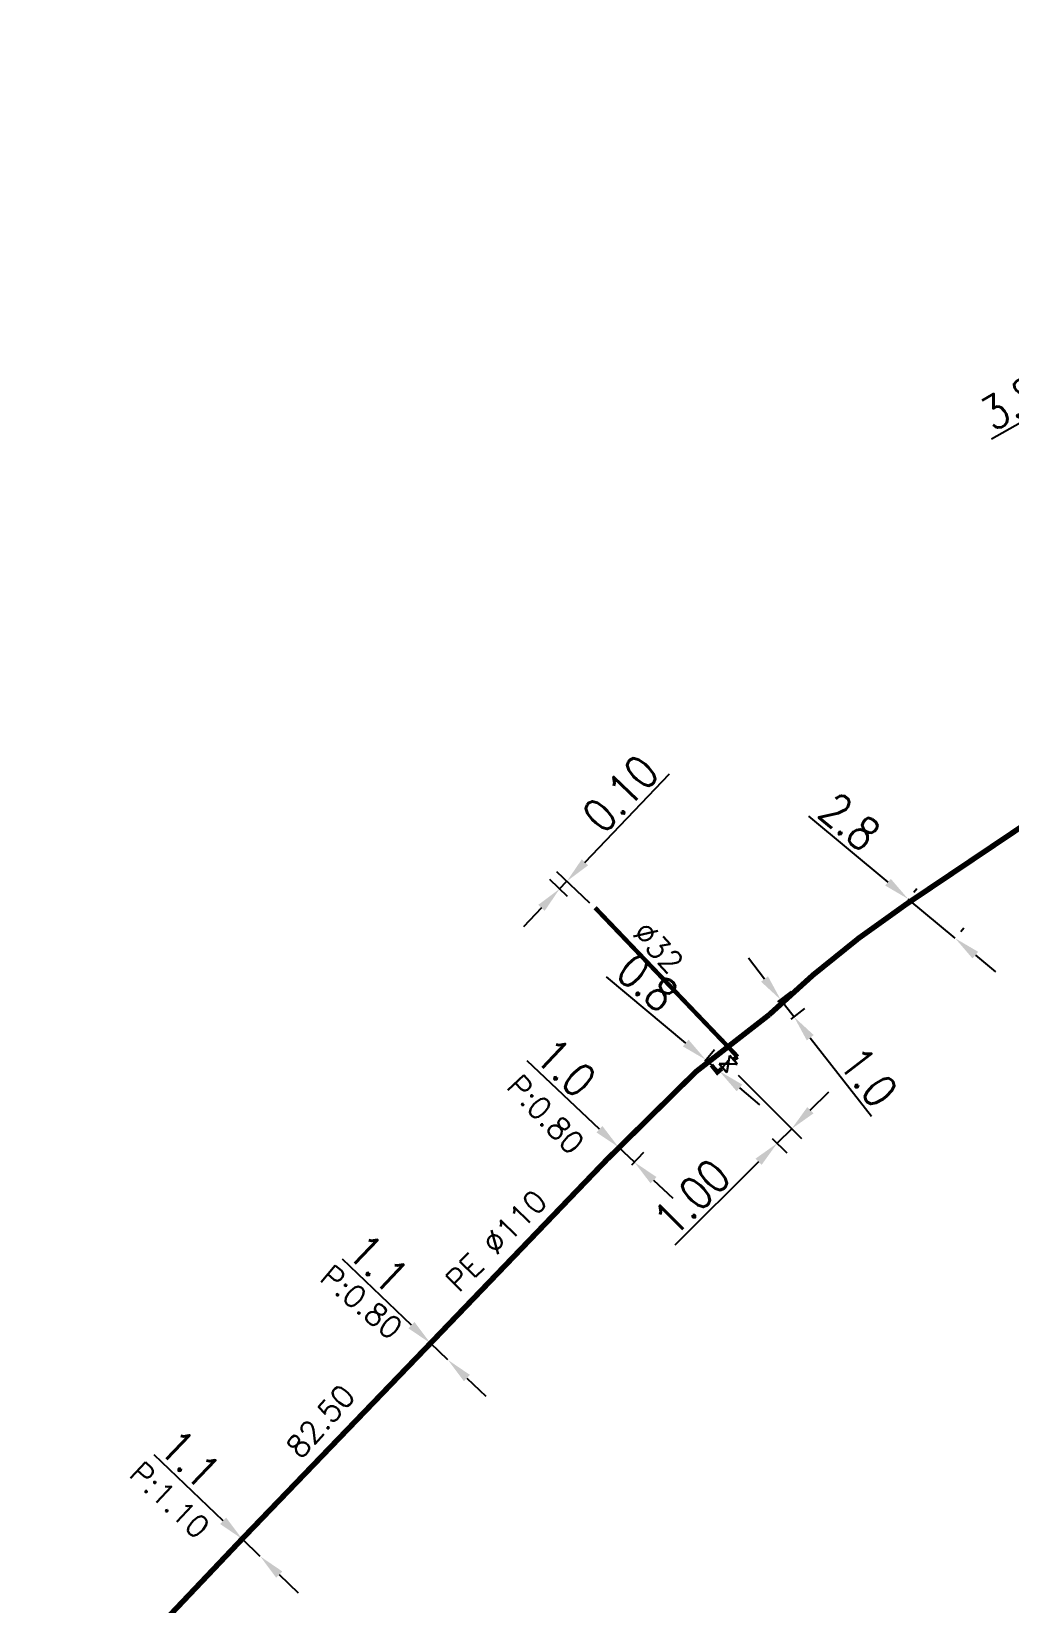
# Model space of a CAD drawing. Header units: millimetres. Extents: x 104292 to 105000, y 137000 to 138000.
# Drawn here: x 104739.1 to 104783.8, y 137670.7 to 137742.6 of the extents above; entities that cross this region are included whole.
import ezdxf
from ezdxf.enums import TextEntityAlignment as Align

# ---------------------------------------------------------------- set-up
doc = ezdxf.new("R2010")
doc.units = ezdxf.units.MM
doc.header["$MEASUREMENT"] = 0
doc.header["$PDMODE"] = 34
doc.linetypes.add('L_100_PE', pattern=[14, 10, -1.5, 1, -1.5])
doc.layers.get('DEFPOINTS').update_dxf_attribs({"linetype": 'CONTINUOUS'})
doc.layers.add('L_140', color=3, linetype='CONTINUOUS')
doc.layers.add('L_340', color=7, linetype='CONTINUOUS')
doc.styles.get("Standard").update_dxf_attribs({"font": 'romans.shx', "width": 0.85})
doc.dimstyles.get("Standard").update_dxf_attribs({"dimtxt": 1.5, "dimasz": 1.2, "dimexe": 0.625, "dimexo": 0.625, "dimgap": 0.25, "dimtad": 1, "dimdec": 1, "dimzin": 0, "dimdsep": 46, "dimtxsty": 'Standard', "dimcen": -0.5, "dimdle": 1, "dimadec": 0, "dimazin": 0, "dimtfac": 1, "dimtdec": 1, "dimtmove": 0, "dimatfit": 3, "dimfxl": 1, "dimtolj": 1, "dimtzin": 0, "dimarcsym": 0})

# ---------------------------------------------------------------- blocks, each defined once
blk = doc.blocks.new('*D82')
at = {"layer": 'DEFPOINTS', "color": 0, "linetype": 'Continuous'}
for p in [(104748.745, 137673.624), (104749.575, 137672.828), (104749.575, 137672.828)]:
    blk.add_point(p, dxfattribs=at)
at = {"layer": 'L_140', "color": 0, "linetype": 'Continuous', "lineweight": -2}
for p, q in [((104747.879, 137674.454), (104744.727, 137677.474)), ((104749.575, 137672.828), (104748.745, 137673.624)), ((104750.442, 137671.998), (104751.308, 137671.168))]:
    blk.add_line(p, q, dxfattribs=at)
at = {"layer": 'L_140', "color": 0, "linetype": 'Continuous'}
for points in [[(104748.017, 137674.599), (104747.74, 137674.31), (104748.745, 137673.624)], [(104750.58, 137672.142), (104750.303, 137671.854), (104749.575, 137672.828)]]:
    blk.add_solid(points, dxfattribs=at)
at = {"layer": 'L_140', "color": 0, "linetype": 'Continuous', "insert": (104746.367, 137677.288), "char_height": 1.5, "attachment_point": 5, "rotation": 316.21947}
blk.add_mtext('\\A1;1.1', dxfattribs=at)
blk = doc.blocks.new('*D81')
at = {"layer": 'DEFPOINTS', "color": 0, "linetype": 'Continuous'}
for p in [(104757.353, 137682.573), (104758.149, 137681.813), (104758.149, 137681.813)]:
    blk.add_point(p, dxfattribs=at)
at = {"layer": 'L_140', "color": 0, "linetype": 'Continuous', "lineweight": -2}
for p, q in [((104756.485, 137683.401), (104753.327, 137686.414)), ((104758.149, 137681.813), (104757.353, 137682.573)), ((104759.017, 137680.985), (104759.885, 137680.156))]:
    blk.add_line(p, q, dxfattribs=at)
at = {"layer": 'L_140', "color": 0, "linetype": 'Continuous'}
for points in [[(104756.623, 137683.546), (104756.347, 137683.256), (104757.353, 137682.573)], [(104759.155, 137681.129), (104758.879, 137680.84), (104758.149, 137681.813)]]:
    blk.add_solid(points, dxfattribs=at)
at = {"layer": 'L_140', "color": 0, "linetype": 'Continuous', "insert": (104754.967, 137686.232), "char_height": 1.5, "attachment_point": 5, "rotation": 316.34055}
blk.add_mtext('\\A1;1.1', dxfattribs=at)
blk = doc.blocks.new('*D80')
at = {"layer": 'DEFPOINTS', "color": 0, "linetype": 'Continuous'}
for p in [(104765.398, 137690.959), (104766.673, 137690.854), (104766.126, 137690.273)]:
    blk.add_point(p, dxfattribs=at)
at = {"layer": 'L_140', "color": 0, "linetype": 'Continuous', "lineweight": -2}
for p, q in [((104765.073, 137692.363), (104761.764, 137695.482)), ((104765.827, 137691.414), (104766.375, 137691.994)), ((104766.673, 137690.854), (104765.946, 137691.54)), ((104766.554, 137690.728), (104767.102, 137691.308)), ((104767.546, 137690.03), (104768.42, 137689.207))]:
    blk.add_line(p, q, dxfattribs=at)
at = {"layer": 'L_140', "color": 0, "linetype": 'Continuous'}
for points in [[(104765.21, 137692.508), (104764.935, 137692.217), (104765.946, 137691.54)], [(104767.684, 137690.176), (104767.409, 137689.885), (104766.673, 137690.854)]]:
    blk.add_solid(points, dxfattribs=at)
at = {"layer": 'L_140', "color": 0, "linetype": 'Continuous', "insert": (104763.538, 137695.184), "char_height": 1.5, "attachment_point": 5, "rotation": 316.68351}
blk.add_mtext('\\A1;1.0', dxfattribs=at)
blk = doc.blocks.new('*D79')
at = {"layer": 'DEFPOINTS', "color": 0, "linetype": 'Continuous'}
for p in [(104769.486, 137694.995), (104770.55, 137695.021), (104770.1, 137694.482)]:
    blk.add_point(p, dxfattribs=at)
at = {"layer": 'L_140', "color": 0, "linetype": 'Continuous', "lineweight": -2}
for p, q in [((104769.016, 137696.304), (104765.402, 137699.324)), ((104769.887, 137695.475), (104770.337, 137696.014)), ((104770.55, 137695.021), (104769.936, 137695.534)), ((104770.5, 137694.962), (104770.951, 137695.501)), ((104771.471, 137694.252), (104772.392, 137693.482))]:
    blk.add_line(p, q, dxfattribs=at)
at = {"layer": 'L_140', "color": 0, "linetype": 'Continuous'}
for points in [[(104769.144, 137696.457), (104768.887, 137696.15), (104769.936, 137695.534)], [(104771.599, 137694.405), (104771.343, 137694.098), (104770.55, 137695.021)]]:
    blk.add_solid(points, dxfattribs=at)
at = {"layer": 'L_140', "color": 0, "linetype": 'Continuous', "insert": (104767.26, 137699.074), "char_height": 1.5, "attachment_point": 5, "rotation": 320.11081}
blk.add_mtext('\\A1;0.8', dxfattribs=at)
blk = doc.blocks.new('*D78')
at = {"layer": 'DEFPOINTS', "color": 0, "linetype": 'Continuous'}
for p in [(104772.731, 137697.798), (104773.346, 137697.009), (104773.969, 137697.494)]:
    blk.add_point(p, dxfattribs=at)
at = {"layer": 'L_140', "color": 0, "linetype": 'Continuous', "lineweight": -2}
for p, q in [((104772.618, 137699.23), (104771.881, 137700.177)), ((104773.225, 137698.182), (104773.848, 137698.667)), ((104773.355, 137698.283), (104773.969, 137697.494)), ((104773.839, 137697.392), (104774.463, 137697.878)), ((104774.706, 137696.547), (104777.499, 137692.959))]:
    blk.add_line(p, q, dxfattribs=at)
at = {"layer": 'L_140', "color": 0, "linetype": 'Continuous'}
for points in [[(104772.776, 137699.353), (104772.46, 137699.107), (104773.355, 137698.283)], [(104774.864, 137696.67), (104774.549, 137696.424), (104773.969, 137697.494)]]:
    blk.add_solid(points, dxfattribs=at)
at = {"layer": 'L_140', "color": 0, "linetype": 'Continuous', "insert": (104777.37, 137694.752), "char_height": 1.5, "attachment_point": 5, "rotation": 307.89294}
blk.add_mtext('\\A1;1.0', dxfattribs=at)
blk = doc.blocks.new('*D77')
at = {"layer": 'DEFPOINTS', "color": 0, "linetype": 'Continuous'}
for p in [(104779.037, 137702.715), (104781.185, 137700.92), (104781.329, 137701.092)]:
    blk.add_point(p, dxfattribs=at)
at = {"layer": 'L_140', "color": 0, "linetype": 'Continuous', "lineweight": -2}
for p, q in [((104778.26, 137703.657), (104774.647, 137706.678)), ((104781.329, 137701.092), (104779.181, 137702.888)), ((104779.438, 137703.195), (104779.582, 137703.367)), ((104781.586, 137701.399), (104781.73, 137701.572)), ((104782.25, 137700.323), (104783.171, 137699.553))]:
    blk.add_line(p, q, dxfattribs=at)
at = {"layer": 'L_140', "color": 0, "linetype": 'Continuous'}
for points in [[(104778.388, 137703.811), (104778.132, 137703.504), (104779.181, 137702.888)], [(104782.378, 137700.476), (104782.122, 137700.169), (104781.329, 137701.092)]]:
    blk.add_solid(points, dxfattribs=at)
at = {"layer": 'L_140', "color": 0, "linetype": 'Continuous', "insert": (104776.505, 137706.428), "char_height": 1.5, "attachment_point": 5, "rotation": 320.11081}
blk.add_mtext('\\A1;2.8', dxfattribs=at)
blk = doc.blocks.new('*D1')
at = {"layer": 'DEFPOINTS', "color": 0, "linetype": 'Continuous'}
for p in [(104763.583, 137703.698), (104764.073, 137702.573), (104765.08, 137702.269)]:
    blk.add_point(p, dxfattribs=at)
at = {"layer": 'L_140', "color": 0, "linetype": 'Continuous', "lineweight": -2}
for p, q in [((104764.412, 137704.566), (104768.269, 137708.606)), ((104764.628, 137702.701), (104763.131, 137704.13)), ((104763.621, 137703.005), (104762.803, 137703.786)), ((104763.255, 137703.354), (104763.583, 137703.698)), ((104762.426, 137702.486), (104761.597, 137701.619))]:
    blk.add_line(p, q, dxfattribs=at)
at = {"layer": 'L_140', "color": 0, "linetype": 'Continuous'}
for points in [[(104764.267, 137704.704), (104764.556, 137704.428), (104763.583, 137703.698)], [(104762.281, 137702.625), (104762.571, 137702.348), (104763.255, 137703.354)]]:
    blk.add_solid(points, dxfattribs=at)
at = {"layer": 'L_140', "color": 0, "linetype": 'Continuous', "insert": (104766.032, 137707.711), "char_height": 1.5, "attachment_point": 5, "rotation": 46.32319}
blk.add_mtext('\\A1;0.10', dxfattribs=at)
blk = doc.blocks.new('*D0')
at = {"layer": 'DEFPOINTS', "color": 0, "linetype": 'Continuous'}
for p in [(104770.973, 137695.284), (104772.531, 137692.384), (104773.86, 137692.381)]:
    blk.add_point(p, dxfattribs=at)
at = {"layer": 'L_140', "color": 0, "linetype": 'Continuous', "lineweight": -2}
for p, q in [((104771.413, 137694.841), (104774.3, 137691.938)), ((104774.71, 137693.227), (104775.561, 137694.073)), ((104772.972, 137691.941), (104773.634, 137691.275)), ((104773.86, 137692.381), (104773.193, 137691.718)), ((104772.342, 137690.872), (104768.511, 137687.062))]:
    blk.add_line(p, q, dxfattribs=at)
at = {"layer": 'L_140', "color": 0, "linetype": 'Continuous'}
for points in [[(104774.569, 137693.369), (104774.852, 137693.085), (104773.86, 137692.381)], [(104772.201, 137691.014), (104772.483, 137690.73), (104773.193, 137691.718)]]:
    blk.add_solid(points, dxfattribs=at)
at = {"layer": 'L_140', "color": 0, "linetype": 'Continuous', "insert": (104769.296, 137689.253), "char_height": 1.5, "attachment_point": 5, "rotation": 44.8395}
blk.add_mtext('\\A1;1.00', dxfattribs=at)
blk = doc.blocks.new('*D210')
at = {"layer": 'DEFPOINTS', "color": 0, "linetype": 'Continuous'}
for p in [(104790.105, 137727.947), (104793.708, 137721.58), (104790.992, 137718.664)]:
    blk.add_point(p, dxfattribs=at)
at = {"layer": 'L_340', "color": 0, "linetype": 'Continuous', "lineweight": -2}
for p, q in [((104793.4, 137722.124), (104789.797, 137728.49)), ((104789.061, 137727.355), (104787.842, 137726.666)), ((104790.684, 137719.208), (104786.49, 137726.619)), ((104786.798, 137726.075), (104782.994, 137723.922))]:
    blk.add_line(p, q, dxfattribs=at)
at = {"layer": 'L_340', "color": 0, "linetype": 'Continuous'}
for points in [[(104788.962, 137727.53), (104789.159, 137727.181), (104790.105, 137727.947)], [(104787.744, 137726.84), (104787.941, 137726.492), (104786.798, 137726.075)]]:
    blk.add_solid(points, dxfattribs=at)
at = {"layer": 'L_340', "color": 0, "linetype": 'Continuous', "insert": (104783.881, 137725.573), "char_height": 1.5, "attachment_point": 5, "rotation": 29.50659}
blk.add_mtext('\\A1;3.8', dxfattribs=at)

msp = doc.modelspace()

# ---------------------------------------------------------------- linework, layer by layer
at = {"layer": 'L_140', "linetype": 'L_100_PE', "const_width": 0.25, "flags": 128}
msp.add_lwpolyline([(104824.316, 137742.438), (104816.782, 137731.351), (104815.533, 137729.527, -0.080449), (104810.881, 137723.805), (104799.993, 137716.605), (104792.917, 137711.949), (104788.46, 137708.952), (104779.135, 137702.681, 0.043348), (104772.823, 137697.591), (104769.486, 137694.995), (104765.398, 137690.959), (104757.353, 137682.573), (104748.745, 137673.624), (104740.496, 137664.916), (104734.982, 137659.226), (104728.766, 137652.55), (104728.394, 137652.157), (104719.911, 137643.221), (104719.092, 137642.358), (104717.401, 137640.695), (104716.231, 137639.462), (104712.663, 137635.589), (104702.49, 137624.845), (104696.708, 137618.913), (104690.494, 137612.246), (104682.797, 137603.999), (104672.303, 137589.953), (104659.143, 137570.637, 0.013478), (104654.501, 137561.779, 0.011317), (104652.495, 137557.069, 0.028351), (104648.425, 137544.917, 0.009478), (104647.375, 137540.76), (104645.091, 137532.027), (104645.091, 137532.027), (104642.882, 137523.97, -0.021114), (104641.103, 137518.411, -0.011206), (104639.969, 137515.527, -0.014287), (104638.339, 137511.929), (104635.06, 137505.494), (104627.926, 137493.779), (104620.287, 137481.988), (104612.733, 137470.163), (104605.284, 137458.517), (104600.188, 137450.313, 0.033478), (104594.277, 137439.812, 0.00853), (104593, 137437.017, 0.016866), (104590.758, 137431.369), (104589.081, 137426.732), (104586.437, 137418.887), (104584.888, 137414.232), (104582.194, 137406.283), (104578.591, 137395.841), (104574.097, 137384.165, -0.111578), (104565.578, 137371.032), (104562.118, 137367.527), (104558.399, 137363.889), (104555.486, 137361.044), (104552.448, 137358.082), (104549.609, 137355.516), (104548.971, 137354.922), (104548.023, 137353.967)], format="xyb", dxfattribs=at)
at = {"layer": 'L_140', "linetype": 'L_100_PE', "const_width": 0.2, "flags": 128}
msp.add_lwpolyline([(104764.877, 137702.489), (104770.609, 137696.49)], dxfattribs=at)
at = {"layer": 'L_140', "linetype": 'Continuous', "const_width": 0.2, "flags": 128}
for points in [[(104770.612, 137696.49), (104771.387, 137695.673)], [(104771.387, 137695.673), (104771.23, 137695.57)], [(104770.663, 137695.131), (104770.461, 137694.957), (104770.193, 137695.296)]]:
    msp.add_lwpolyline(points, dxfattribs=at)
at = {"layer": 'L_140', "color": 7, "linetype": 'Continuous', "const_width": 0.1, "flags": 128}
for points in [[(104771.023, 137695.739), (104770.897, 137694.954)], [(104771.023, 137695.739), (104771.378, 137695.34)], [(104770.543, 137695.353), (104771.378, 137695.34)], [(104770.543, 137695.353), (104770.897, 137694.954)]]:
    msp.add_lwpolyline(points, dxfattribs=at)

# ---------------------------------------------------------------- texts
at = {"layer": 'L_140', "linetype": 'Continuous'}
for s, rotation, p in [('%%C32', 312.64941, (104767.761, 137700.675)), ('P:0.80', 313.27432, (104762.615, 137693.038)), ('PE %%C110', 45.17323, (104760.355, 137687.264)), ('P:0.80', 319.58396, (104754.198, 137684.457)), ('82.50', 48.38707, (104752.331, 137679.01)), ('P:1.10', 316.7459, (104745.437, 137675.406))]:
    msp.add_text(s, height=1, rotation=rotation, dxfattribs=at).set_placement(p, align=Align.MIDDLE)

# ---------------------------------------------------------------- dimensions: what is measured, and where the dimension line sits
for base, p1, p2, angle, text, picture, middle in [((104763.583, 137703.698), (104764.073, 137702.573), (104765.08, 137702.269), 46.32319, '0.10', '*D1', (104766.755, 137707.02)), ((104773.86, 137692.381), (104772.531, 137692.384), (104770.973, 137695.284), 44.8395, '1.00', '*D0', (104770.001, 137688.544))]:
    dim = msp.add_linear_dim(base=base, p1=p1, p2=p2, angle=angle, text=text, dimstyle='Standard', dxfattribs=at)
    dim.commit()
    dim.dimension.update_dxf_attribs({"geometry": picture, "text_midpoint": middle, "dimtype": 160})
for base, p1, p2, angle, picture, middle in [((104781.329, 137701.092), (104779.037, 137702.715), (104781.185, 137700.92), 320.11081, '*D77', (104775.863, 137705.661)), ((104770.55, 137695.021), (104769.486, 137694.995), (104770.1, 137694.482), 320.11081, '*D79', (104766.619, 137698.307)), ((104773.969, 137697.494), (104772.731, 137697.798), (104773.346, 137697.008), 307.89294, '*D78', (104776.581, 137694.138)), ((104766.673, 137690.854), (104765.398, 137690.959), (104766.126, 137690.273), 316.68351, '*D80', (104762.852, 137694.457)), ((104758.149, 137681.813), (104757.353, 137682.573), (104758.149, 137681.813), 316.34055, '*D81', (104754.277, 137685.508)), ((104749.575, 137672.828), (104748.745, 137673.624), (104749.575, 137672.828), 316.21947, '*D82', (104745.675, 137676.566))]:
    dim = msp.add_linear_dim(base=base, p1=p1, p2=p2, angle=angle, dimstyle='Standard', dxfattribs=at)
    dim.commit()
    dim.dimension.update_dxf_attribs({"geometry": picture, "text_midpoint": middle, "dimtype": 161})
at = {"layer": 'L_340', "linetype": 'Continuous'}
dim = msp.add_linear_dim(base=(104790.105, 137727.947), p1=(104790.992, 137718.664), p2=(104793.708, 137721.58), angle=209.50659, dimstyle='Standard', dxfattribs=at)
dim.commit()
dim.dimension.update_dxf_attribs({"geometry": '*D210', "text_midpoint": (104784.374, 137724.703), "dimtype": 160})

doc.saveas('drawing.dxf')
